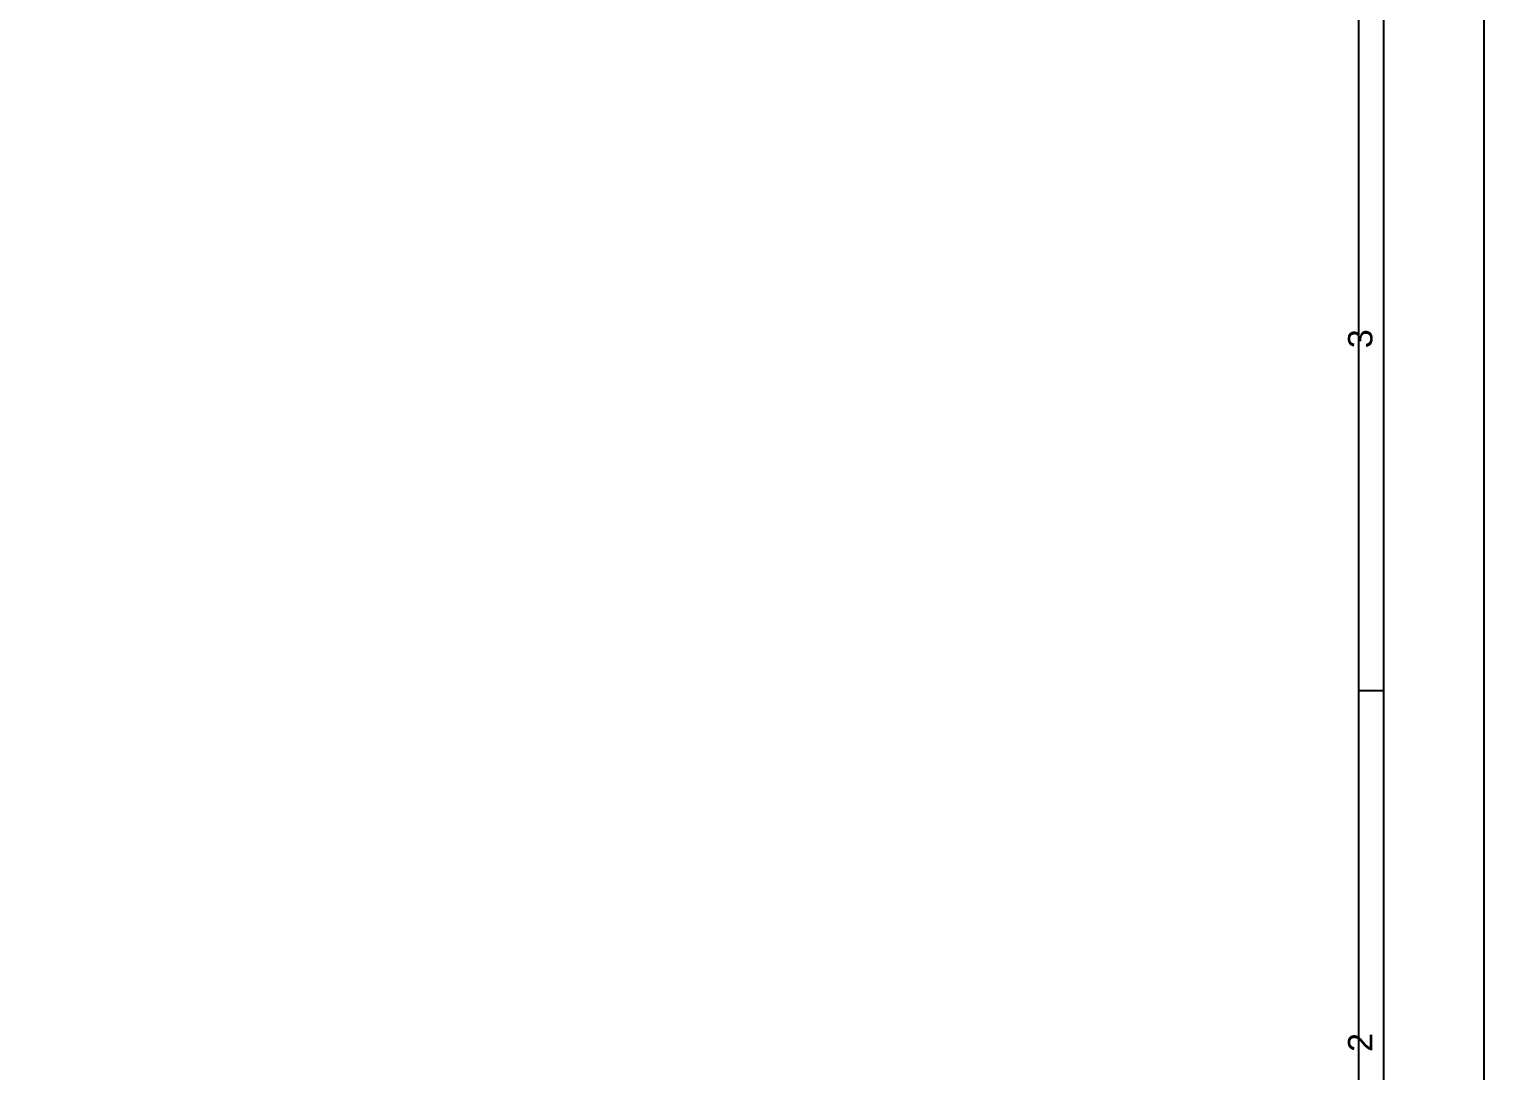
# Model space of a CAD drawing. Header units: millimetres. Extents: x 0 to 1189, y 0 to 841.
# Drawn here: x 899.2 to 1189, y 204.6 to 412.1 of the extents above; entities that cross this region are included whole.
import ezdxf
from ezdxf.enums import TextEntityAlignment as Align

# ---------------------------------------------------------------- set-up
doc = ezdxf.new("R2010")
doc.units = ezdxf.units.MM
doc.styles.add('ARIAL', font='arial.ttf')

msp = doc.modelspace()

# ---------------------------------------------------------------- linework, layer by layer
msp.add_line((1164, 280.33), (1169, 280.33))
for points in [[(0, 841), (1189, 841), (1189, 0), (0, 0)], [(20, 821), (1169, 821), (1169, 20), (20, 20)], [(25, 816), (1164, 816), (1164, 25), (25, 25)]]:
    msp.add_lwpolyline(points, close=True)

# ---------------------------------------------------------------- texts
at = {"style": 'ARIAL'}
for s, p in [('3', (1168.25, 350.42)), ('2', (1168.25, 210.25))]:
    msp.add_text(s, height=4.86, rotation=90, dxfattribs=at).set_placement(p, align=Align.BOTTOM_CENTER)

doc.saveas('drawing.dxf')
